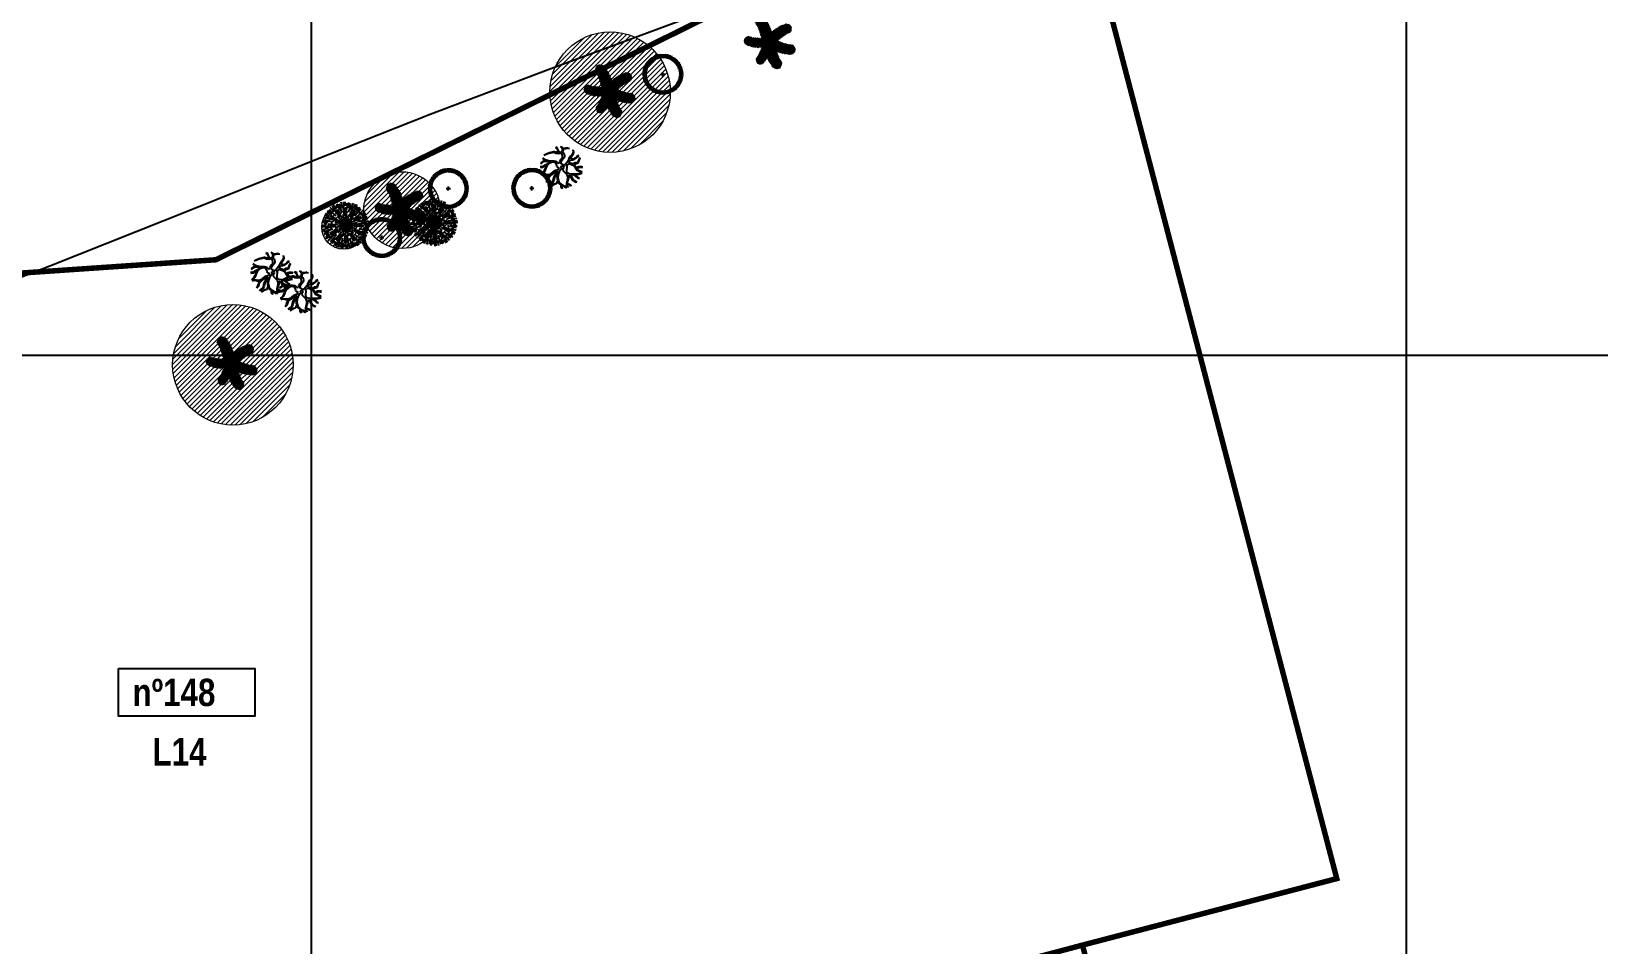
# Model space of a CAD drawing. Extents: x 352140 to 354978, y 6304672 to 6307963.
# Drawn here: x 352374.4 to 352517.5, y 6305646.2 to 6305729.6 of the extents above; entities that cross this region are included whole.
import ezdxf

# ---------------------------------------------------------------- set-up
doc = ezdxf.new("R2010")
doc.units = 0
for name, pattern in [('CONTINUOS', [0]), ('DASHDOT', [1, 0.5, -0.25, 0, -0.25]), ('DASHED', [19.05, 12.7, -6.35])]:
    doc.linetypes.add(name, pattern=pattern)
doc.layers.get('0').update_dxf_attribs({"linetype": 'CONTINUOUS'})
for name, color, linetype in [('02_Geo ext_Acotamiento', 7, 'CONTINUOUS'), ('03_S2_Pav ext_Borde vereda', 7, 'CONTINUOUS'), ('1-CERCO', 252, 'CERCO_LINE'), ('1-coordenadas', 8, 'CONTINUOUS'), ('Z-ARB', 253, 'CONTINUOUS'), ('Z-CIRUE', 253, 'CONTINUOUS'), ('Z-PINO', 253, 'CONTINUOUS'), ('Z-QUIL', 253, 'CONTINUOUS'), ('Z-QUILLAY', 253, 'CONTINUOUS')]:
    doc.layers.add(name, color=color, linetype=linetype)
doc.layers.add('0_ASD_LINEA OFICIAL', color=253, linetype='DASHDOT', lineweight=20)
doc.layers.add('0_ASD_TOPOGRAFIA_ELEMENTOS', color=9, linetype='CONTINUOS', lineweight=5, true_color=0xbdbdbd)
doc.styles.add('NEW TURNER_TITULOS', font='techb___.ttf')
doc.styles.add('ROMANS', font='romans.shx', dxfattribs={"width": 0.75})
doc.linetypes.add('CERCO_LINE', pattern='A,0.5,-0.2,[" X ",STANDARD,S=0.1,R=0,X=-0.1,Y=-0.05],-0.25', length=0.95)
doc.dimstyles.new('Principal', dxfattribs={"dimscale": 0, "dimtxt": 2, "dimasz": 2, "dimexe": 1, "dimexo": 1, "dimtad": 1, "dimrnd": 0.05, "dimzin": 1, "dimtxsty": 'ROMANS', "dimcen": 2.5, "dimclrt": 2, "dimaunit": 2, "dimadec": 0, "dimazin": 0, "dimtfac": 1, "dimtmove": 0, "dimatfit": 3, "dimfxl": 1, "dimfxlon": 1, "dimarcsym": 0})

# ---------------------------------------------------------------- blocks, each defined once
blk = doc.blocks.new('COORDENADAS')
at = {"layer": '1-coordenadas'}
for p, q in [((220, -900.625), (220, -0.625)), ((320, -900.625), (320, -0.625)), ((20, -500.625), (1420, -500.625))]:
    blk.add_line(p, q, dxfattribs=at)
blk = doc.blocks.new('ARB')
at = {"layer": 'Z-ARB', "linetype": 'Continuous'}
for p, q in [((-0.7, 1.8), (-0.58, 1.75)), ((-0.51, 1.76), (-0.64, 1.81)), ((-0.58, 1.75), (-0.51, 1.63)), ((-0.45, 1.63), (-0.51, 1.76)), ((-0.51, 1.63), (-0.46, 1.48)), ((-0.46, 1.48), (-0.43, 1.38)), ((-0.38, 1.44), (-0.45, 1.63)), ((-0.32, 1.37), (-0.38, 1.44)), ((-0.24, 1.9), (-0.12, 1.8)), ((-0.1, 1.84), (-0.18, 1.89)), ((-0.12, 1.8), (-0.06, 1.68)), ((-0.03, 1.73), (-0.1, 1.84)), ((-0.05, 1.61), (-0.1, 1.42)), ((-0.06, 1.68), (-0.05, 1.61)), ((-0.01, 1.67), (-0.03, 1.73)), ((0.06, 1.72), (-0.01, 1.67)), ((0.01, 1.41), (0.08, 1.68)), ((0.26, 1.73), (0.06, 1.72)), ((0.08, 1.68), (0.26, 1.71)), ((0.48, 1.79), (0.26, 1.73)), ((0.26, 1.71), (0.6, 1.76)), ((0.92, 1.6), (0.95, 1.37)), ((1.01, 1.39), (0.98, 1.56)), ((-1.8, 0.03), (-2.04, -0.01)), ((-2.01, 0.31), (-1.92, 0.33)), ((-1.96, 0.36), (-1.99, 0.36)), ((-1.81, 0.45), (-1.96, 0.36)), ((-1.92, 0.33), (-1.8, 0.42)), ((-1.85, 0.77), (-1.75, 0.71)), ((-1.84, 0.82), (-1.69, 0.72)), ((-1.74, 0.57), (-1.81, 0.45)), ((-1.8, 0.42), (-1.71, 0.51)), ((-1.59, 0.17), (-1.8, 0.03)), ((-1.76, -0.03), (-1.66, 0.06)), ((-1.75, 0.71), (-1.56, 0.61)), ((-1.56, 0.61), (-1.74, 0.57)), ((-1.29, 1.23), (-1.72, 1.04)), ((-1.71, 0.51), (-1.45, 0.52)), ((-1.69, 0.72), (-1.31, 0.58)), ((-1.66, 0.06), (-1.5, 0.19)), ((-1.43, 1.21), (-1.65, 1.11)), ((-1.49, 0.06), (-1.64, -0.28)), ((-1.42, 0.26), (-1.59, 0.17)), ((-1.41, 0.14), (-1.53, -0.12)), ((-1.5, 0.19), (-1.45, 0.18)), ((-1.45, 0.18), (-1.49, 0.06)), ((-1.45, 0.52), (-1.23, 0.47)), ((-1.22, 1.29), (-1.43, 1.21)), ((-1.29, 0.38), (-1.42, 0.26)), ((-1.24, 0.31), (-1.41, 0.14)), ((-1.31, 0.58), (-1.01, 0.56)), ((-0.81, 1.33), (-1.29, 1.23)), ((-1.01, 0.48), (-1.29, 0.38)), ((-1.02, 0.41), (-1.24, 0.31)), ((-1.23, 0.47), (-1.01, 0.48)), ((-0.99, 1.36), (-1.22, 1.29)), ((-0.75, 0.46), (-1.02, 0.41)), ((-1.01, 0.56), (-0.77, 0.58)), ((-0.86, 1.4), (-0.99, 1.36)), ((-0.77, 1.4), (-0.86, 1.4)), ((-0.61, 1.25), (-0.81, 1.33)), ((-0.59, 1.35), (-0.77, 1.4)), ((-0.77, 0.58), (-0.61, 0.54)), ((-0.55, 0.25), (-0.75, 0.46)), ((-0.41, 1.22), (-0.61, 1.25)), ((-0.61, 0.54), (-0.5, 0.43)), ((-0.46, 1.33), (-0.59, 1.35)), ((-0.53, 0.09), (-0.55, 0.25)), ((-0.49, 0.03), (-0.53, 0.09)), ((-0.5, 0.43), (-0.41, 0.36)), ((-0.43, -0.04), (-0.49, 0.03)), ((-0.37, 1.32), (-0.46, 1.33)), ((-0.43, 1.38), (-0.37, 1.32)), ((-0.13, 1.27), (-0.41, 1.22)), ((-0.41, 0.36), (-0.28, 0.39)), ((-0.2, 1.35), (-0.32, 1.37)), ((-0.28, 0.39), (-0.26, 0.52)), ((-0.26, 0.52), (-0.17, 0.71)), ((-0.1, 1.42), (-0.2, 1.35)), ((-0.17, 0.71), (-0.03, 0.83)), ((-0.15, 0.31), (-0.13, 0.54)), ((-0.15, 0.31), (-0.15, 0.31)), ((0, 0.26), (-0.15, 0.31)), ((-0.05, 1.16), (-0.13, 1.27)), ((-0.13, 0.54), (-0.02, 0.7)), ((-0.02, 0.97), (-0.05, 1.16)), ((-0.03, 0.83), (-0.02, 0.97)), ((-0.02, 0.7), (0.16, 0.89)), ((0.06, 0.16), (0, 0.26)), ((0.07, 1.25), (0.01, 1.41)), ((0.27, 0.25), (0.06, 0.16)), ((0.14, 1.22), (0.07, 1.25)), ((0.18, 1.01), (0.14, 1.22)), ((0.16, 0.89), (0.18, 1.01)), ((0.33, 0.34), (0.27, 0.25)), ((0.49, 0.58), (0.33, 0.34)), ((0.37, 0.12), (0.47, 0.29)), ((0.41, -0.02), (0.37, 0.12)), ((0.47, 0.29), (0.64, 0.31)), ((0.57, 0.79), (0.49, 0.58)), ((0.56, 0.4), (0.61, 0.57)), ((0.71, 0.38), (0.56, 0.4)), ((0.69, 1.03), (0.57, 0.79)), ((0.61, 0.57), (0.75, 0.7)), ((0.64, 0.31), (0.87, 0.22)), ((0.81, 1.15), (0.69, 1.03)), ((0.96, 0.31), (0.71, 0.38)), ((0.74, 0.78), (0.78, 0.94)), ((0.97, 0.76), (0.74, 0.78)), ((0.75, 0.7), (0.91, 0.68)), ((0.78, 0.94), (0.86, 1.08)), ((0.95, 1.37), (0.81, 1.15)), ((0.86, 1.08), (0.94, 1.21)), ((0.87, 0.22), (1.09, 0.07)), ((0.91, 0.68), (1.05, 0.72)), ((0.94, 1.21), (1, 1.32)), ((1.15, 0.41), (0.96, 0.31)), ((1.12, 0.83), (0.97, 0.76)), ((1, 1.32), (1.01, 1.39)), ((1.01, 0.21), (1.1, 0.3)), ((1.11, 0.13), (1.01, 0.21)), ((1.05, 0.72), (1.23, 0.84)), ((1.09, 0.07), (1.22, -0.17)), ((1.1, 0.3), (1.26, 0.36)), ((1.2, 0.02), (1.11, 0.13)), ((1.26, 0.95), (1.12, 0.83)), ((1.28, 0.43), (1.15, 0.41)), ((1.24, -0.03), (1.2, 0.02)), ((1.23, 0.84), (1.37, 1)), ((1.34, 0.03), (1.24, -0.03)), ((1.34, 1.06), (1.26, 0.95)), ((1.26, 0.36), (1.45, 0.44)), ((1.39, 0.49), (1.28, 0.43)), ((1.46, 1.09), (1.34, 1.06)), ((1.45, 0.07), (1.34, 0.03)), ((1.37, 1), (1.48, 1.04)), ((1.42, 0.56), (1.39, 0.49)), ((1.39, -0.04), (1.56, 0.02)), ((1.48, 0.73), (1.42, 0.56)), ((1.45, 0.44), (1.51, 0.65)), ((1.58, 0.07), (1.45, 0.07)), ((1.55, 0.92), (1.48, 0.73)), ((1.51, 0.65), (1.58, 0.86)), ((1.56, 0.02), (1.7, 0.02)), ((1.71, 0.07), (1.58, 0.07)), ((1.7, 0.02), (1.81, 0)), ((1.81, 0.04), (1.71, 0.07)), ((-2.03, -0.06), (-1.82, -0.03)), ((-1.75, -0.46), (-1.94, -0.66)), ((-1.78, -0.57), (-1.92, -0.72)), ((-1.9, -0.76), (-1.77, -0.67)), ((-1.72, -0.73), (-1.87, -0.79)), ((-1.82, -0.03), (-1.76, -0.03)), ((-1.65, -0.44), (-1.78, -0.57)), ((-1.77, -0.67), (-1.49, -0.67)), ((-1.64, -0.28), (-1.75, -0.46)), ((-1.63, -0.72), (-1.72, -0.73)), ((-1.53, -0.12), (-1.65, -0.44)), ((-1.44, -0.77), (-1.63, -0.72)), ((-1.49, -0.67), (-1.22, -0.69)), ((-1.47, -1.39), (-1.36, -1.2)), ((-1.34, -1.27), (-1.45, -1.42)), ((-1.3, -0.77), (-1.44, -0.77)), ((-1.36, -1.2), (-1.29, -0.99)), ((-1.25, -0.99), (-1.34, -1.27)), ((-1.14, -0.73), (-1.3, -0.77)), ((-1.29, -0.99), (-1.21, -0.8)), ((-1.12, -0.81), (-1.25, -0.99)), ((-1.22, -0.69), (-0.93, -0.54)), ((-1.21, -0.8), (-1.14, -0.73)), ((-0.98, -0.69), (-1.12, -0.81)), ((-0.77, -0.54), (-0.98, -0.69)), ((-0.95, -1.43), (-0.85, -1.24)), ((-0.93, -0.54), (-0.69, -0.32)), ((-0.78, -1.22), (-0.89, -1.46)), ((-0.85, -1.24), (-0.82, -1.07)), ((-0.82, -1.07), (-0.76, -0.82)), ((-0.74, -0.96), (-0.78, -1.22)), ((-0.61, -0.4), (-0.77, -0.54)), ((-0.76, -0.82), (-0.63, -0.64)), ((-0.62, -0.77), (-0.74, -0.96)), ((-0.69, -0.32), (-0.35, -0.19)), ((-0.63, -0.64), (-0.5, -0.53)), ((-0.42, -0.62), (-0.62, -0.77)), ((-0.44, -0.37), (-0.61, -0.4)), ((-0.58, -1.48), (-0.49, -1.38)), ((-0.41, -1.38), (-0.55, -1.52)), ((-0.5, -0.53), (-0.47, -0.44)), ((-0.49, -1.38), (-0.43, -1.24)), ((-0.47, -0.44), (-0.44, -0.37)), ((-0.47, -0.82), (-0.42, -0.62)), ((-0.46, -1.05), (-0.47, -0.82)), ((-0.43, -1.24), (-0.46, -1.05)), ((-0.3, -0.09), (-0.43, -0.04)), ((-0.39, -0.68), (-0.41, -1.01)), ((-0.41, -1.01), (-0.32, -1.34)), ((-0.38, -1.3), (-0.41, -1.38)), ((-0.3, -0.44), (-0.39, -0.68)), ((-0.31, -1.46), (-0.38, -1.3)), ((-0.35, -0.19), (-0.3, -0.09)), ((-0.32, -1.34), (-0.06, -1.59)), ((-0.12, -0.17), (-0.3, -0.44)), ((0.05, -0.16), (-0.12, -0.17)), ((0.09, -0.36), (0.05, -0.16)), ((0.42, -0.69), (0.09, -0.36)), ((0.4, -0.23), (0.41, -0.02)), ((0.4, -0.45), (0.4, -0.23)), ((0.49, -0.55), (0.4, -0.45)), ((0.4, -1.46), (0.47, -1.18)), ((0.52, -0.97), (0.42, -0.69)), ((0.47, -1.27), (0.45, -1.46)), ((0.47, -1.18), (0.52, -0.97)), ((0.54, -1.02), (0.47, -1.27)), ((0.6, -0.59), (0.49, -0.55)), ((0.57, -0.9), (0.54, -1.02)), ((0.59, -0.73), (0.57, -0.9)), ((0.8, -0.89), (0.59, -0.73)), ((0.82, -0.63), (0.6, -0.59)), ((0.92, -0.68), (0.77, -0.69)), ((0.77, -0.69), (0.84, -0.85)), ((0.92, -1.17), (0.8, -0.89)), ((1.16, -0.61), (0.82, -0.63)), ((0.84, -0.85), (0.98, -1.15)), ((1.13, -0.73), (0.92, -0.68)), ((1.02, -1.22), (0.92, -1.17)), ((0.98, -1.15), (1.31, -1.34)), ((1.27, -1.37), (1.02, -1.22)), ((1.48, -0.63), (1.03, -0.66)), ((1.03, -0.66), (1.24, -0.74)), ((1.27, -0.85), (1.13, -0.73)), ((1.34, -0.6), (1.16, -0.61)), ((1.22, -0.17), (1.28, -0.21)), ((1.24, -0.74), (1.46, -0.96)), ((1.4, -0.99), (1.27, -0.85)), ((1.28, -0.13), (1.39, -0.04)), ((1.36, -0.2), (1.28, -0.13)), ((1.28, -0.21), (1.65, -0.39)), ((1.49, -0.58), (1.34, -0.6)), ((1.55, -0.3), (1.36, -0.2)), ((1.55, -1.03), (1.4, -0.99)), ((1.46, -0.96), (1.56, -0.98)), ((1.75, -0.56), (1.48, -0.63)), ((1.76, -0.51), (1.49, -0.58)), ((1.66, -0.36), (1.55, -0.3)), ((1.65, -0.39), (1.78, -0.44)), ((1.79, -0.39), (1.66, -0.36)), ((-1.21, -1.61), (-1.08, -1.51)), ((-0.89, -1.46), (-1.19, -1.64)), ((-1.08, -1.51), (-0.95, -1.43)), ((-1.01, -1.73), (-0.88, -1.64)), ((-0.73, -1.59), (-0.99, -1.75)), ((-0.88, -1.64), (-0.71, -1.53)), ((-0.55, -1.52), (-0.73, -1.59)), ((-0.71, -1.53), (-0.58, -1.48)), ((-0.19, -1.55), (-0.31, -1.46)), ((-0.1, -1.63), (-0.19, -1.55)), ((-0.1, -1.68), (-0.1, -1.63)), ((-0.1, -1.84), (-0.1, -1.68)), ((-0.04, -1.95), (-0.1, -1.84)), ((-0.06, -1.65), (-0.07, -1.78)), ((-0.07, -1.78), (0.02, -1.96)), ((-0.06, -1.59), (0.22, -1.73)), ((0.23, -1.8), (-0.06, -1.65)), ((0.22, -1.73), (0.43, -1.89)), ((0.35, -1.89), (0.23, -1.8)), ((0.4, -1.67), (0.4, -1.46)), ((0.49, -1.87), (0.4, -1.67)), ((0.45, -1.46), (0.63, -1.55)), ((0.47, -1.52), (0.45, -1.59)), ((0.45, -1.59), (0.47, -1.65)), ((0.56, -1.58), (0.47, -1.52)), ((0.47, -1.65), (0.52, -1.85)), ((0.71, -1.63), (0.56, -1.58)), ((0.63, -1.55), (0.74, -1.6)), ((0.78, -1.74), (0.71, -1.63)), ((0.74, -1.6), (0.81, -1.72))]:
    blk.add_line(p, q, dxfattribs=at)
at = {"layer": 'Z-ARB'}
blk.add_circle((0, 0), 0.122, dxfattribs=at)
blk = doc.blocks.new('CIRUE')
at = {"linetype": 'Continuous'}
for p, q in [((-1.09, 1.49), (-0.81, 1.24)), ((-0.92, 1.17), (-1.09, 1.49)), ((-0.96, 1.58), (-0.7, 1.31)), ((-0.81, 1.24), (-0.96, 1.58)), ((-0.81, 1.66), (-0.58, 1.36)), ((-0.7, 1.31), (-0.81, 1.66)), ((-0.67, 1.73), (-0.46, 1.41)), ((-0.58, 1.36), (-0.67, 1.73)), ((-0.51, 1.78), (-0.34, 1.44)), ((-0.46, 1.41), (-0.51, 1.78)), ((-0.36, 1.82), (-0.21, 1.47)), ((-0.34, 1.44), (-0.36, 1.82)), ((-0.21, 1.47), (-0.2, 1.84)), ((-0.2, 1.84), (-0.08, 1.48)), ((-0.08, 1.48), (-0.04, 1.85)), ((-0.04, 1.85), (0.05, 1.48)), ((0.05, 1.48), (0.13, 1.85)), ((0.13, 1.85), (0.18, 1.47)), ((0.18, 1.47), (0.29, 1.83)), ((0.29, 1.83), (0.3, 1.45)), ((0.3, 1.45), (0.44, 1.8)), ((0.44, 1.8), (0.43, 1.42)), ((0.43, 1.42), (0.6, 1.75)), ((0.6, 1.75), (0.55, 1.38)), ((0.55, 1.38), (0.75, 1.69)), ((0.75, 1.69), (0.67, 1.32)), ((0.67, 1.32), (0.89, 1.62)), ((0.89, 1.62), (0.78, 1.26)), ((0.78, 1.26), (1.03, 1.54)), ((1.03, 1.54), (0.89, 1.19)), ((0.89, 1.19), (1.16, 1.44)), ((1.16, 1.44), (0.99, 1.11)), ((-1.85, 0.13), (-1.47, 0.18)), ((-1.48, 0.05), (-1.85, 0.13)), ((-1.85, -0.04), (-1.48, 0.05)), ((-1.83, 0.29), (-1.45, 0.3)), ((-1.47, 0.18), (-1.83, 0.29)), ((-1.8, 0.44), (-1.42, 0.43)), ((-1.45, 0.3), (-1.8, 0.44)), ((-1.75, 0.6), (-1.38, 0.55)), ((-1.42, 0.43), (-1.75, 0.6)), ((-1.69, 0.75), (-1.32, 0.67)), ((-1.38, 0.55), (-1.69, 0.75)), ((-1.62, 0.89), (-1.26, 0.78)), ((-1.32, 0.67), (-1.62, 0.89)), ((-1.54, 1.03), (-1.19, 0.89)), ((-1.26, 0.78), (-1.54, 1.03)), ((-1.44, 1.16), (-1.11, 0.99)), ((-1.19, 0.89), (-1.44, 1.16)), ((-1.33, 1.28), (-1.01, 1.08)), ((-1.11, 0.99), (-1.33, 1.28)), ((-1.22, 1.39), (-0.92, 1.17)), ((-1.02, 1.08), (-1.22, 1.39)), ((-0.19, 0), (0.19, 0)), ((0, -0.19), (0, 0.19)), ((0.99, 1.11), (1.28, 1.33)), ((1.28, 1.33), (1.08, 1.01)), ((1.08, 1.02), (1.39, 1.22)), ((1.39, 1.22), (1.17, 0.92)), ((1.17, 0.92), (1.49, 1.09)), ((1.49, 1.09), (1.24, 0.81)), ((1.24, 0.81), (1.58, 0.96)), ((1.58, 0.96), (1.31, 0.7)), ((1.31, 0.7), (1.66, 0.81)), ((1.66, 0.81), (1.36, 0.58)), ((1.36, 0.58), (1.73, 0.67)), ((1.73, 0.67), (1.41, 0.46)), ((1.41, 0.46), (1.78, 0.51)), ((1.78, 0.51), (1.44, 0.34)), ((1.44, 0.34), (1.82, 0.36)), ((1.82, 0.36), (1.47, 0.21)), ((1.47, 0.21), (1.84, 0.2)), ((1.84, 0.2), (1.48, 0.08)), ((1.48, 0.08), (1.85, 0.04)), ((1.85, 0.04), (1.48, -0.05)), ((-1.48, -0.08), (-1.85, -0.04)), ((-1.84, -0.2), (-1.48, -0.08)), ((-1.47, -0.21), (-1.84, -0.2)), ((-1.82, -0.36), (-1.47, -0.21)), ((-1.44, -0.34), (-1.82, -0.36)), ((-1.78, -0.51), (-1.44, -0.34)), ((-1.41, -0.46), (-1.78, -0.51)), ((-1.73, -0.67), (-1.41, -0.46)), ((-1.36, -0.58), (-1.73, -0.67)), ((-1.66, -0.81), (-1.36, -0.58)), ((-1.31, -0.7), (-1.66, -0.81)), ((-1.58, -0.96), (-1.31, -0.7)), ((-1.24, -0.81), (-1.58, -0.96)), ((-1.49, -1.09), (-1.24, -0.81)), ((-1.17, -0.92), (-1.49, -1.09)), ((-1.39, -1.22), (-1.17, -0.92)), ((-1.08, -1.02), (-1.39, -1.22)), ((-1.28, -1.33), (-1.08, -1.01)), ((-0.99, -1.11), (-1.28, -1.33)), ((-1.16, -1.44), (-0.99, -1.11)), ((-0.89, -1.19), (-1.16, -1.44)), ((-1.03, -1.54), (-0.89, -1.19)), ((-0.78, -1.26), (-1.03, -1.54)), ((-0.89, -1.62), (-0.78, -1.26)), ((-0.67, -1.32), (-0.89, -1.62)), ((-0.75, -1.69), (-0.67, -1.32)), ((-0.55, -1.38), (-0.75, -1.69)), ((-0.6, -1.75), (-0.55, -1.38)), ((-0.43, -1.42), (-0.6, -1.75)), ((-0.44, -1.8), (-0.43, -1.42)), ((0.67, -1.73), (0.46, -1.41)), ((0.46, -1.41), (0.51, -1.78)), ((0.81, -1.66), (0.58, -1.36)), ((0.58, -1.36), (0.67, -1.73)), ((0.96, -1.58), (0.7, -1.31)), ((0.7, -1.31), (0.81, -1.66)), ((1.09, -1.49), (0.81, -1.24)), ((0.81, -1.24), (0.96, -1.58)), ((1.22, -1.39), (0.92, -1.17)), ((0.92, -1.17), (1.09, -1.49)), ((1.33, -1.28), (1.01, -1.08)), ((1.02, -1.08), (1.22, -1.39)), ((1.44, -1.16), (1.11, -0.99)), ((1.11, -0.99), (1.33, -1.28)), ((1.54, -1.03), (1.19, -0.89)), ((1.19, -0.89), (1.44, -1.16)), ((1.62, -0.89), (1.26, -0.78)), ((1.26, -0.78), (1.54, -1.03)), ((1.69, -0.75), (1.32, -0.67)), ((1.32, -0.67), (1.62, -0.89)), ((1.75, -0.6), (1.38, -0.55)), ((1.38, -0.55), (1.69, -0.75)), ((1.8, -0.44), (1.42, -0.43)), ((1.42, -0.43), (1.75, -0.6)), ((1.83, -0.29), (1.45, -0.3)), ((1.45, -0.3), (1.8, -0.44)), ((1.85, -0.13), (1.47, -0.18)), ((1.47, -0.18), (1.83, -0.29)), ((1.48, -0.05), (1.85, -0.13)), ((-0.3, -1.45), (-0.44, -1.8)), ((-0.29, -1.83), (-0.3, -1.45)), ((-0.18, -1.47), (-0.29, -1.83)), ((-0.13, -1.85), (-0.18, -1.47)), ((-0.05, -1.48), (-0.13, -1.85)), ((0.04, -1.85), (-0.05, -1.48)), ((0.08, -1.48), (0.04, -1.85)), ((0.2, -1.84), (0.08, -1.48)), ((0.21, -1.47), (0.2, -1.84)), ((0.36, -1.82), (0.21, -1.47)), ((0.51, -1.78), (0.34, -1.44)), ((0.34, -1.44), (0.36, -1.82))]:
    blk.add_line(p, q, dxfattribs=at)
blk = doc.blocks.new('PINO')
for p, q in [((-0.74, 1.78), (-1.27, 1.93)), ((-0.66, 1.63), (-1.25, 1.84)), ((-0.8, 1.87), (-1.23, 2.03)), ((-0.87, 1.97), (-1.2, 2.12)), ((-0.61, 1.54), (-1.2, 1.76)), ((-0.54, 1.41), (-1.16, 1.68)), ((-0.96, 2.1), (-1.13, 2.24)), ((-0.49, 1.31), (-1.1, 1.59)), ((-0.43, 1.19), (-1.03, 1.46)), ((-0.97, 2.11), (-1, 2.35)), ((-0.9, 2.02), (-0.86, 2.4)), ((-0.84, 1.92), (-0.75, 2.4)), ((-0.79, 1.84), (-0.64, 2.38)), ((-0.72, 1.74), (-0.57, 2.36)), ((-0.67, 1.65), (-0.46, 2.29)), ((-0.6, 1.53), (-0.38, 2.19)), ((-0.55, 1.43), (-0.3, 2.08)), ((-0.52, 1.37), (-0.22, 1.96)), ((-0.45, 1.23), (-0.16, 1.87)), ((-0.4, 1.12), (-0.11, 1.79)), ((-0.35, 1.01), (-0.05, 1.68)), ((-0.3, 0.86), (0, 1.59)), ((-0.25, 0.72), (0.06, 1.47)), ((0.89, 0.79), (0.98, 1.46)), ((0.98, 0.85), (1.08, 1.51)), ((1.08, 0.91), (1.15, 1.55)), ((1.19, 0.99), (1.24, 1.59)), ((1.24, 1.02), (1.36, 1.64)), ((1.34, 1.08), (1.47, 1.69)), ((1.44, 1.13), (1.58, 1.73)), ((1.53, 1.18), (1.7, 1.73)), ((1.63, 1.23), (1.76, 1.72)), ((1.7, 1.27), (1.86, 1.68)), ((1.8, 1.31), (1.94, 1.62)), ((1.89, 1.34), (2.03, 1.52)), ((-2.05, 0.2), (-2.25, 0.17)), ((-1.97, 0.17), (-2.25, 0.05)), ((-1.88, 0.14), (-2.23, -0.04)), ((-2.04, 0.2), (-2.19, 0.3)), ((-1.8, 0.12), (-2.19, -0.12)), ((-1.71, 0.1), (-2.16, -0.17)), ((-1.92, 0.16), (-2.12, 0.38)), ((-1.63, 0.07), (-2.08, -0.24)), ((-1.82, 0.13), (-2.05, 0.43)), ((-1.74, 0.1), (-1.99, 0.48)), ((-1.52, 0.05), (-1.98, -0.28)), ((-1.6, 0.07), (-1.91, 0.49)), ((-1.42, 0.03), (-1.88, -0.32)), ((-1.53, 0.05), (-1.84, 0.47)), ((-1.41, 0.03), (-1.76, 0.45)), ((-1.37, 0.02), (-1.76, -0.35)), ((-1.25, 0), (-1.68, -0.38)), ((-1.32, 0.01), (-1.67, 0.43)), ((-1.21, -0.01), (-1.56, 0.4)), ((-1.11, -0.02), (-1.44, 0.38)), ((-1.02, -0.03), (-1.35, 0.37)), ((-0.9, -0.04), (-1.28, 0.36)), ((-0.8, -0.04), (-1.2, 0.36)), ((-0.73, -0.05), (-1.11, 0.35)), ((-0.64, -0.05), (-1.05, 0.35)), ((-0.38, 1.08), (-0.97, 1.32)), ((-0.34, 0.98), (-0.93, 1.23)), ((-0.55, -0.05), (-0.93, 0.35)), ((-0.29, 0.84), (-0.89, 1.15)), ((-0.25, 0.72), (-0.85, 1.05)), ((-0.46, -0.04), (-0.84, 0.35)), ((-0.22, 0.64), (-0.82, 0.96)), ((-0.19, 0.53), (-0.79, 0.88)), ((-0.16, 0.44), (-0.75, 0.74)), ((-0.13, 0.33), (-0.72, 0.63)), ((-0.38, -0.04), (-0.72, 0.35)), ((-0.11, 0.23), (-0.69, 0.49)), ((-0.08, 0.13), (-0.66, 0.37)), ((-0.06, 0.01), (-0.64, 0.26)), ((-0.3, -0.03), (-0.62, 0.36)), ((-0.04, -0.13), (-0.61, 0.09)), ((-0.2, -0.03), (-0.53, 0.37)), ((-0.01, 0.13), (-0.43, -0.31)), ((0.01, 0.02), (-0.4, -0.51)), ((-0.08, -0.01), (-0.38, 0.39)), ((-0.2, 0.59), (0.11, 1.36)), ((-0.17, 0.48), (0.17, 1.2)), ((-0.14, 0.37), (0.22, 1.08)), ((-0.12, 0.28), (0.27, 0.92)), ((-0.09, 0.15), (0.3, 0.78)), ((-0.07, 0.04), (0.34, 0.62)), ((-0.05, -0.06), (0.37, 0.47)), ((0.08, 0.03), (-0.04, 0.57)), ((-0.03, -0.17), (0.4, 0.27)), ((0, 0.09), (0.58, -0.12)), ((0.15, 0.11), (0.08, 0.72)), ((0.11, 0.06), (0.66, -0.05)), ((0.12, -0.02), (0.59, 0.28)), ((0.21, 0.18), (0.17, 0.82)), ((0.19, 0.15), (0.76, 0.07)), ((0.23, -0.08), (0.73, 0.21)), ((0.27, 0.24), (0.83, 0.15)), ((0.28, 0.25), (0.28, 0.93)), ((0.33, 0.3), (0.91, 0.23)), ((0.33, -0.13), (0.83, 0.16)), ((0.36, 0.33), (0.37, 1.02)), ((0.4, 0.37), (1, 0.32)), ((0.42, -0.16), (0.93, 0.11)), ((0.43, 0.39), (0.48, 1.11)), ((0.47, 0.44), (1.07, 0.39)), ((0.5, 0.46), (0.57, 1.19)), ((0.5, -0.2), (1.05, 0.06)), ((0.54, 0.5), (1.17, 0.48)), ((0.58, 0.53), (0.7, 1.28)), ((0.6, -0.24), (1.14, 0.02)), ((0.61, 0.56), (1.23, 0.53)), ((0.68, 0.62), (0.79, 1.34)), ((0.68, 0.62), (1.3, 0.58)), ((0.76, 0.68), (1.38, 0.64)), ((0.78, 0.7), (0.9, 1.41)), ((0.87, 0.77), (1.44, 0.69)), ((0.95, 0.83), (1.52, 0.74)), ((1.04, 0.89), (1.63, 0.81)), ((1.14, 0.96), (1.75, 0.88)), ((1.23, 1.01), (1.83, 0.93)), ((1.34, 1.08), (1.91, 0.97)), ((1.42, 1.12), (1.98, 1)), ((1.56, 1.2), (2.04, 1.07)), ((1.65, 1.24), (2.06, 1.16)), ((1.74, 1.29), (2.08, 1.25)), ((1.88, 1.34), (2.08, 1.37)), ((-1.15, -0.01), (-1.61, -0.4)), ((-1.05, -0.02), (-1.51, -0.42)), ((-0.92, -0.04), (-1.43, -0.44)), ((-0.8, -0.04), (-1.31, -0.46)), ((-0.68, -0.05), (-1.21, -0.47)), ((-0.65, -1.43), (-1.12, -1.57)), ((-0.59, -0.05), (-1.08, -0.48)), ((-0.61, -1.37), (-1.08, -1.51)), ((-0.55, -1.27), (-1.04, -1.45)), ((-0.51, -1.19), (-0.99, -1.38)), ((-0.5, -0.05), (-0.97, -0.49)), ((-0.46, -1.1), (-0.93, -1.28)), ((-0.42, -1.02), (-0.88, -1.18)), ((-0.42, -0.04), (-0.84, -0.49)), ((-0.38, -0.94), (-0.84, -1.11)), ((-0.33, -0.83), (-0.81, -1.05)), ((-0.3, -0.75), (-0.78, -0.98)), ((-0.27, -0.68), (-0.75, -0.9)), ((-0.31, -0.04), (-0.72, -0.49)), ((-0.24, -0.61), (-0.72, -0.84)), ((-0.22, -0.53), (-0.68, -0.74)), ((-0.19, -0.45), (-0.66, -0.66)), ((-0.17, -0.37), (-0.62, -0.55)), ((-0.61, -1.36), (-0.46, -1.87)), ((-0.14, -0.3), (-0.6, -0.46)), ((-0.22, -0.03), (-0.58, -0.48)), ((-0.12, -0.21), (-0.58, -0.38)), ((-0.56, -1.28), (-0.39, -1.79)), ((-0.1, -0.1), (-0.55, -0.24)), ((-0.53, -1.24), (-0.32, -1.71)), ((-0.48, -1.13), (-0.28, -1.64)), ((-0.14, -0.02), (-0.46, -0.47)), ((-0.43, -1.05), (-0.24, -1.58)), ((-0.39, -0.96), (-0.18, -1.5)), ((0.03, -0.08), (-0.37, -0.66)), ((-0.34, -0.85), (-0.14, -1.43)), ((0.05, -0.18), (-0.33, -0.82)), ((-0.3, -0.75), (-0.09, -1.34)), ((-0.05, -0.01), (-0.29, -0.45)), ((0.09, -0.31), (-0.29, -0.96)), ((-0.26, -0.65), (-0.05, -1.25)), ((0.11, -0.41), (-0.24, -1.12)), ((-0.23, -0.57), (0.01, -1.13)), ((-0.2, -0.48), (0.05, -1.04)), ((0.14, -0.51), (-0.2, -1.24)), ((-0.18, -0.41), (0.09, -0.93)), ((-0.15, -0.31), (0.13, -0.82)), ((-0.13, -0.23), (0.17, -0.69)), ((0.17, -0.62), (-0.13, -1.39)), ((-0.11, -0.16), (0.19, -0.58)), ((-0.09, -0.07), (0.22, -0.43)), ((0.22, -0.76), (-0.08, -1.5)), ((0.27, -0.89), (-0.02, -1.63)), ((0.02, -0.04), (0.61, -0.29)), ((0.33, -1.04), (0.03, -1.72)), ((0.05, -0.17), (0.63, -0.4)), ((0.07, -0.26), (0.65, -0.52)), ((0.09, 0), (0.17, -0.55)), ((0.38, -1.15), (0.09, -1.82)), ((0.1, -0.36), (0.69, -0.66)), ((0.13, -0.47), (0.72, -0.77)), ((0.43, -1.26), (0.14, -1.9)), ((0.16, -0.57), (0.76, -0.9)), ((0.18, -0.05), (0.33, -0.64)), ((0.19, -0.67), (0.79, -0.98)), ((0.5, -1.4), (0.2, -1.99)), ((0.22, -0.76), (0.83, -1.08)), ((0.26, -0.09), (0.45, -0.7)), ((0.26, -0.87), (0.87, -1.18)), ((0.32, -1.01), (0.9, -1.25)), ((0.35, -0.13), (0.59, -0.77)), ((0.36, -1.11), (0.95, -1.35)), ((0.41, -1.22), (1.01, -1.48)), ((0.46, -0.18), (0.71, -0.81)), ((0.47, -1.34), (1.08, -1.61)), ((0.54, -0.22), (0.85, -0.86)), ((0.64, -0.25), (0.96, -0.9)), ((0.68, -0.27), (1.26, -0.02)), ((0.73, -0.29), (1.11, -0.94)), ((0.78, -0.31), (1.34, -0.05)), ((0.85, -0.33), (1.42, -0.07)), ((0.85, -0.33), (1.22, -0.97)), ((0.96, -0.37), (1.52, -0.1)), ((0.98, -0.37), (1.35, -0.99)), ((1.09, -0.4), (1.59, -0.12)), ((1.12, -0.41), (1.44, -1.01)), ((1.19, -0.43), (1.68, -0.14)), ((1.22, -0.44), (1.55, -1.02)), ((1.29, -0.46), (1.82, -0.17)), ((1.34, -0.46), (1.63, -1.03)), ((1.41, -0.48), (1.95, -0.19)), ((1.47, -0.49), (1.73, -1.04)), ((1.51, -0.5), (2.05, -0.2)), ((1.53, -0.5), (1.86, -1.04)), ((1.63, -0.52), (1.98, -1.04)), ((1.64, -0.52), (2.13, -0.21)), ((1.73, -0.53), (2.21, -0.22)), ((1.76, -0.54), (2.1, -1.04)), ((1.85, -0.55), (2.21, -1)), ((1.89, -0.55), (2.29, -0.26)), ((1.96, -0.56), (2.27, -0.96)), ((1.98, -0.56), (2.34, -0.34)), ((2.04, -0.57), (2.34, -0.89)), ((2.09, -0.57), (2.39, -0.41)), ((2.15, -0.57), (2.4, -0.81)), ((2.24, -0.57), (2.43, -0.53)), ((2.25, -0.57), (2.44, -0.68)), ((-0.72, -1.54), (-1.14, -1.64)), ((-0.77, -1.61), (-1.11, -1.71)), ((-0.83, -1.68), (-1.09, -1.79)), ((-0.9, -1.78), (-1.04, -1.88)), ((-0.91, -1.78), (-0.94, -1.97)), ((-0.86, -1.72), (-0.84, -2.01)), ((-0.8, -1.65), (-0.76, -2.02)), ((-0.76, -1.59), (-0.67, -2.01)), ((-0.71, -1.52), (-0.61, -2)), ((-0.66, -1.45), (-0.53, -1.95)), ((0.53, -1.45), (0.28, -2.11)), ((0.58, -1.56), (0.36, -2.22)), ((0.65, -1.68), (0.45, -2.32)), ((0.52, -1.44), (1.14, -1.71)), ((0.71, -1.77), (0.56, -2.39)), ((0.59, -1.57), (1.19, -1.78)), ((0.77, -1.87), (0.63, -2.41)), ((0.64, -1.65), (1.24, -1.86)), ((0.73, -1.8), (1.25, -1.95)), ((0.82, -1.95), (0.74, -2.43)), ((0.78, -1.89), (1.22, -2.05)), ((0.85, -1.99), (1.19, -2.14)), ((0.89, -2.05), (0.85, -2.42)), ((0.94, -2.12), (1.12, -2.26)), ((0.95, -2.13), (0.99, -2.37))]:
    blk.add_line(p, q)
for centre, radius, start, end in [((-5.22, -0.98), 5.26, 8.5439, 38.2906), ((-0.61, 4.25), 4.3, 248.0996, 277.8463), ((5.18, 1), 5.26, 189.1509, 218.8976), ((3.72, -3.06), 4.78, 110.1895, 139.9362), ((2.36, 4.2), 4.78, 241.292, 271.0387), ((-4.06, 0.77), 4.06, 318.5391, 348.2858)]:
    blk.add_arc(centre, radius, start, end)
blk = doc.blocks.new('QUIL')
at = {"layer": 'Z-QUILLAY'}
for p, q in [((-1.07, 1.21), (-1.43, 1.6)), ((-1, 1.39), (-1.23, 1.75)), ((-0.55, 0.7), (-1.18, 1.49)), ((-0.92, 1.5), (-1.14, 1.82)), ((-0.75, 1.56), (-0.91, 1.8)), ((-0.59, 1.5), (-0.82, 1.94)), ((-0.35, 0.68), (-0.74, 1.45)), ((-0.36, 1.16), (-0.63, 1.96)), ((-0.32, 1.59), (-0.44, 2.1)), ((-0.12, 0.88), (-0.28, 1.88)), ((-0.18, 1.7), (-0.19, 2.13)), ((-0.05, 1.76), (-0.08, 2.15)), ((-0.03, 0.86), (-0.05, 1.66)), ((0.04, 0.76), (0.08, 1.63)), ((0.13, 1.73), (0.11, 2.01)), ((0.24, 1.6), (0.26, 2.09)), ((0.26, 1.19), (0.43, 2.02)), ((0.34, 0.82), (0.69, 1.77)), ((0.41, 0.76), (0.79, 1.46)), ((0.52, 1.53), (0.67, 2.03)), ((0.7, 1.56), (0.9, 1.94)), ((0.82, 0.89), (1.38, 1.53)), ((0.84, 1.55), (1.01, 1.9)), ((0.98, 1.43), (1.1, 1.69)), ((1.01, 1.26), (1.27, 1.68)), ((-1.6, 0.24), (-2.09, 0.26)), ((-1.53, 0.52), (-2.03, 0.67)), ((-1.19, 0.26), (-2.02, 0.43)), ((-1.73, 0.13), (-2.01, 0.11)), ((-1.56, 0.7), (-1.94, 0.9)), ((-1.55, 0.84), (-1.9, 1.01)), ((-0.82, 0.34), (-1.77, 0.69)), ((-1.43, 0.98), (-1.69, 1.1)), ((-1.26, 1.01), (-1.68, 1.27)), ((-0.76, 0.04), (-1.63, 0.08)), ((-0.89, 0.82), (-1.53, 1.38)), ((-0.76, 0.41), (-1.46, 0.79)), ((-0.64, 0.41), (-1.37, 0.89)), ((-0.33, 0.09), (-0.98, 0.27)), ((-0.45, 0.74), (-0.87, 1.41)), ((0, 0), (-0.73, -0.02)), ((-0.24, 0.25), (-0.71, 0.72)), ((0, 0), (-0.64, 0.35)), ((0, 0), (-0.62, -0.38)), ((0, 0), (-0.58, 0.03)), ((0, 0), (-0.52, -0.27)), ((0, 0), (-0.49, 0.32)), ((0, 0), (-0.38, 0.62)), ((0, 0), (-0.35, -0.64)), ((0, 0), (-0.32, -0.49)), ((0, 0), (-0.27, 0.52)), ((-0.09, 0.34), (-0.26, 0.98)), ((0, 0), (-0.03, -0.58)), ((0, 0), (-0.02, 0.73)), ((0, 0), (0.35, 0.64)), ((0, 0), (0.03, 0.58)), ((0, 0), (0.32, 0.49)), ((0, 0), (0.62, 0.38)), ((0, 0), (0.52, 0.27)), ((0, 0), (0.73, 0.02)), ((0, 0), (0.27, -0.52)), ((0, 0), (0.02, -0.73)), ((0, 0), (0.64, -0.35)), ((0, 0), (0.49, -0.32)), ((0, 0), (0.38, -0.62)), ((0, 0), (0.58, -0.03)), ((0.09, 0.33), (0.27, 0.98)), ((0.25, 0.24), (0.72, 0.71)), ((0.34, 0.09), (0.98, 0.26)), ((0.41, 0.64), (0.89, 1.37)), ((0.68, 0.35), (1.45, 0.74)), ((0.7, 0.55), (1.49, 1.18)), ((0.74, 0.45), (1.41, 0.87)), ((0.86, 0.03), (1.66, 0.05)), ((0.88, 0.12), (1.88, 0.28)), ((1.16, 0.36), (1.96, 0.63)), ((1.21, 1.07), (1.6, 1.43)), ((1.39, 1), (1.75, 1.23)), ((1.5, 0.92), (1.82, 1.14)), ((1.5, 0.59), (1.94, 0.82)), ((1.56, 0.75), (1.8, 0.91)), ((1.59, 0.32), (2.1, 0.44)), ((1.7, 0.18), (2.13, 0.19)), ((1.76, 0.05), (2.15, 0.08)), ((-1.76, -0.05), (-2.15, -0.08)), ((-1.7, -0.18), (-2.13, -0.19)), ((-1.59, -0.32), (-2.1, -0.44)), ((-1.16, -0.36), (-1.96, -0.63)), ((-1.5, -0.59), (-1.94, -0.82)), ((-0.88, -0.12), (-1.88, -0.28)), ((-1.5, -0.92), (-1.82, -1.14)), ((-1.56, -0.75), (-1.8, -0.91)), ((-1.39, -1), (-1.75, -1.23)), ((-0.86, -0.03), (-1.66, -0.05)), ((-1.21, -1.07), (-1.6, -1.43)), ((-0.7, -0.55), (-1.49, -1.18)), ((-0.68, -0.35), (-1.45, -0.74)), ((-0.74, -0.45), (-1.41, -0.87)), ((-0.82, -0.89), (-1.38, -1.53)), ((-1.01, -1.26), (-1.27, -1.68)), ((-0.98, -1.43), (-1.1, -1.69)), ((-0.34, -0.09), (-0.98, -0.26)), ((-0.41, -0.64), (-0.89, -1.37)), ((-0.41, -0.76), (-0.79, -1.46)), ((-0.25, -0.24), (-0.72, -0.71)), ((-0.34, -0.82), (-0.69, -1.77)), ((-0.26, -1.19), (-0.43, -2.02)), ((-0.09, -0.33), (-0.27, -0.98)), ((-0.04, -0.76), (-0.08, -1.63)), ((0.03, -0.86), (0.05, -1.66)), ((0.09, -0.34), (0.26, -0.98)), ((0.12, -0.88), (0.28, -1.88)), ((0.24, -0.25), (0.71, -0.72)), ((0.33, -0.09), (0.98, -0.27)), ((0.35, -0.68), (0.74, -1.45)), ((0.36, -1.16), (0.63, -1.96)), ((0.45, -0.74), (0.87, -1.41)), ((0.55, -0.7), (1.18, -1.49)), ((0.64, -0.41), (1.37, -0.89)), ((0.76, -0.04), (1.63, -0.08)), ((0.76, -0.41), (1.46, -0.79)), ((0.82, -0.34), (1.77, -0.69)), ((0.89, -0.82), (1.53, -1.38)), ((1, -1.39), (1.23, -1.75)), ((1.07, -1.21), (1.43, -1.6)), ((1.19, -0.26), (2.02, -0.43)), ((1.26, -1.01), (1.68, -1.27)), ((1.43, -0.98), (1.69, -1.1)), ((1.53, -0.52), (2.03, -0.67)), ((1.55, -0.84), (1.9, -1.01)), ((1.56, -0.7), (1.94, -0.9)), ((1.6, -0.24), (2.09, -0.26)), ((1.73, -0.13), (2.01, -0.11)), ((-0.84, -1.55), (-1.01, -1.9)), ((-0.7, -1.56), (-0.9, -1.94)), ((-0.52, -1.53), (-0.67, -2.03)), ((-0.24, -1.6), (-0.26, -2.09)), ((-0.13, -1.73), (-0.11, -2.01)), ((0.05, -1.76), (0.08, -2.15)), ((0.18, -1.7), (0.19, -2.13)), ((0.32, -1.59), (0.44, -2.1)), ((0.59, -1.5), (0.82, -1.94)), ((0.75, -1.56), (0.91, -1.8)), ((0.92, -1.5), (1.14, -1.82))]:
    blk.add_line(p, q, dxfattribs=at)
blk = doc.blocks.new('*D1356')
at = {"layer": '02_Geo ext_Acotamiento', "color": 0, "lineweight": -2, "transparency": 16777216}
blk.add_line((352474.09, 6305972.2), (352473.12, 6305978.18), dxfattribs=at)
at = {"layer": '02_Geo ext_Acotamiento', "color": 0, "transparency": 16777216}
blk.add_solid([(352473.28, 6305978.21), (352472.95, 6305978.15), (352472.96, 6305979.17)], dxfattribs=at)
at = {"layer": '02_Geo ext_Acotamiento', "color": 2, "transparency": 16777216, "insert": (352474.58, 6305974.84), "char_height": 1, "attachment_point": 5, "rotation": 279.2575, "style": 'ROMANS'}
blk.add_mtext('R765,10', dxfattribs=at)
blk = doc.blocks.new('A$C27410629')
blk.add_lwpolyline([(178.43, 909.7), (190.89, 909.7), (190.89, 905.34), (178.43, 905.34)], close=True)
at = {"layer": '0_ASD_LINEA OFICIAL', "ltscale": 8, "const_width": 0.5}
for points in [[(111.35, 941.81), (111.35, 941.81), (187.32, 947), (258.38, 982.07), (250.62, 989.48)], [(111.35, 941.81), (187.32, 947), (258.38, 982.07), (268.15, 972.74)], [(268.16, 972.7), (289.66, 890.53), (266.44, 884.46), (116.66, 844.8)], [(285.14, 813.72), (266.44, 884.46), (116.66, 844.8)]]:
    blk.add_lwpolyline(points, dxfattribs=at)
at = {"char_height": 2.5, "attachment_point": 1, "style": 'NEW TURNER_TITULOS'}
for s, heights, insert in [('nº148', [-2.55], (179.71, 908.77)), ('L14', [-2.53], (181.53, 903.35))]:
    blk.add_mtext_dynamic_manual_height_columns(s, width=20.9852, gutter_width=12.5, heights=heights, dxfattribs=dict(at, insert=insert))

msp = doc.modelspace()

# ---------------------------------------------------------------- hatches: boundary and pattern name
at = {"layer": '0_ASD_TOPOGRAFIA_ELEMENTOS'}
h = msp.add_hatch(dxfattribs=at)
h.set_pattern_fill('ANSI31', color=256, scale=0.1)
h.set_pattern_definition([(45, (346124.501, 6303984.2634), (-0.224506403, 0.224506403), [])])
edge = h.paths.add_edge_path()
edge.add_arc((352427.275, 6305724.016), 5.5, 0, 360)
h = msp.add_hatch(dxfattribs=at)
h.set_pattern_fill('ANSI31', color=256, scale=0.1)
h.set_pattern_definition([(45, (346105.5056, 6303973.48956), (-0.224506403, 0.224506403), [])])
edge = h.paths.add_edge_path()
edge.add_arc((352408.28, 6305713.242), 3.5, 0, 360)
h = msp.add_hatch(dxfattribs=at)
h.set_pattern_fill('ANSI31', color=256, scale=0.1)
h.set_pattern_definition([(45, (346100.18178, 6303971.9296), (-0.224506403, 0.224506403), [])])
edge = h.paths.add_edge_path()
edge.add_arc((352402.956, 6305711.682), 2, 0, 360)
h = msp.add_hatch(dxfattribs=at)
h.set_pattern_fill('ANSI31', color=256, scale=0.1)
h.set_pattern_definition([(45, (346108.7192, 6303972.06802), (-0.224506403, 0.224506403), [])])
edge = h.paths.add_edge_path()
edge.add_arc((352411.493, 6305711.82), 1.5, 0, 360)
h = msp.add_hatch(dxfattribs=at)
h.set_pattern_fill('ANSI31', color=256, scale=0.1)
h.set_pattern_definition([(45, (346090.06245, 6303959.37576), (-0.224506403, 0.224506403), [])])
edge = h.paths.add_edge_path()
edge.add_arc((352392.837, 6305699.128), 5.5, 0, 360)

# ---------------------------------------------------------------- linework, layer by layer
for centre, radius in [((352427.275, 6305724.016), 5.5), ((352408.28, 6305713.242), 3.5), ((352402.956, 6305711.682), 2), ((352411.493, 6305711.82), 1.5), ((352392.837, 6305699.128), 5.5)]:
    msp.add_circle(centre, radius, dxfattribs=at)
at = {"layer": '1-CERCO', "ltscale": 6, "flags": 128}
for points in [[(352421.624, 6305726.067), (352435.837, 6305731.332)], [(352410.848, 6305721.988), (352421.624, 6305726.067)], [(352400.003, 6305717.704), (352410.848, 6305721.988)], [(352389.214, 6305713.352), (352400.003, 6305717.704)], [(352376.114, 6305708.147), (352389.214, 6305713.352)], [(352364.98, 6305703.848), (352376.114, 6305708.147)]]:
    msp.add_lwpolyline(points, dxfattribs=at)

# ---------------------------------------------------------------- block references
at = {"color": 252, "linetype": 'DASHED'}
msp.add_blockref('COORDENADAS', (352180, 6306200.625), dxfattribs=at)
at = {"layer": '03_S2_Pav ext_Borde vereda', "linetype": 'Continuous'}
msp.add_blockref('A$C27410629', (352203.962, 6304761.714), dxfattribs=at)
at = {"layer": 'Z-ARB', "rotation": 359.090101839884}
for p in [(352422.94, 6305717.159), (352396.496, 6305707.514), (352399.111, 6305705.807)]:
    msp.add_blockref('ARB', p, dxfattribs=at)
at = {"layer": 'Z-CIRUE', "rotation": 359.090101839884}
for p in [(352432.096, 6305725.637), (352412.504, 6305715.211), (352420.132, 6305715.236), (352406.427, 6305710.737)]:
    msp.add_blockref('CIRUE', p, dxfattribs=at)
at = {"layer": 'Z-PINO', "rotation": 359.090101839884}
for p in [(352441.751, 6305728.554), (352427.141, 6305724.111), (352408.069, 6305713.314), (352392.624, 6305699.289)]:
    msp.add_blockref('PINO', p, dxfattribs=at)
at = {"layer": 'Z-QUIL', "rotation": 359.090101839884}
for p in [(352403.136, 6305711.859), (352411.214, 6305712.111)]:
    msp.add_blockref('QUIL', p, dxfattribs=at)

# ---------------------------------------------------------------- dimensions: what is measured, and where the dimension line sits
at = {"layer": '02_Geo ext_Acotamiento'}
dim = msp.add_radius_dim(center=(352596.042, 6305224.025), mpoint=(352472.958, 6305979.166), dimstyle='Principal', override={"dimscale": 0, "dimaunit": 0, "dimfxl": 0.22, "dimarcsym": 1}, dxfattribs=at)
dim.commit()
dim.dimension.update_dxf_attribs({"geometry": '*D1356', "text_midpoint": (352473.686, 6305974.698), "dimtype": 164})

doc.saveas('drawing.dxf')
